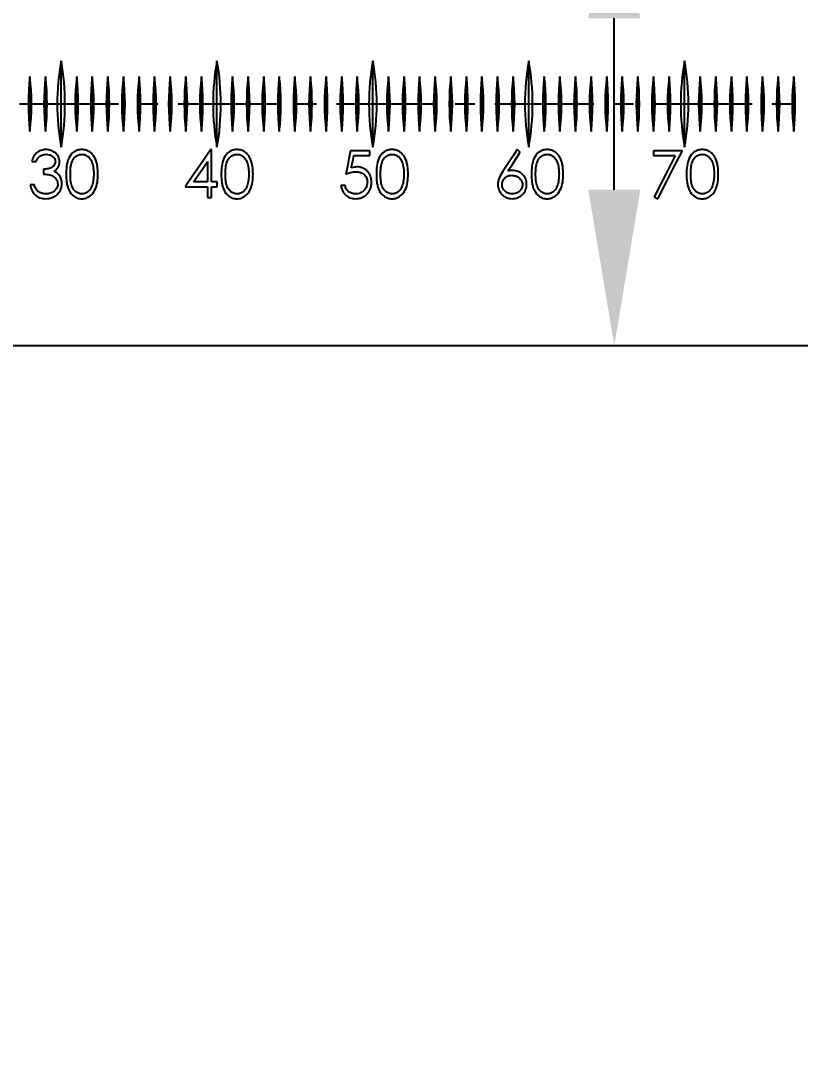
# Model space of a CAD drawing. Header units: millimetres. Extents: x -406 to 1097, y -706 to 717.
# Drawn here: x 155.8 to 205.9, y 205.6 to 271.4 of the extents above; entities that cross this region are included whole.
import ezdxf

# ---------------------------------------------------------------- set-up
doc = ezdxf.new("R2010")
doc.units = ezdxf.units.MM
doc.header["$PDSIZE"] = -1
doc.linetypes.add('CENTER', pattern=[10.16, 6.35, -1.27, 1.27, -1.27])
doc.dimstyles.new('ISO-25', dxfattribs={"dimtxt": 10, "dimasz": 10, "dimexe": 1.25, "dimexo": 0.625, "dimgap": 1.5, "dimtad": 1, "dimdec": 1, "dimtxsty": 'Standard', "dimcen": 2.5, "dimclrd": 1, "dimclre": 1, "dimclrt": 1, "dimadec": 0, "dimazin": 0, "dimtfac": 1, "dimtdec": 1, "dimtmove": 0, "dimatfit": 3, "dimfxl": 0, "dimarcsym": 0})

# ---------------------------------------------------------------- blocks, each defined once
blk = doc.blocks.new('*D11')
at = {"color": 1, "lineweight": -2, "transparency": 16777216}
for p, q in [((128.429, 247.014), (128.429, 171.297)), ((280.429, 246.414), (280.429, 171.297)), ((138.429, 172.547), (270.429, 172.547))]:
    blk.add_line(p, q, dxfattribs=at)
at = {"color": 1, "transparency": 16777216}
for points in [[(138.429, 174.214), (138.429, 170.881), (128.429, 172.547)], [(270.429, 174.214), (270.429, 170.881), (280.429, 172.547)]]:
    blk.add_solid(points, dxfattribs=at)
at = {"layer": 'Defpoints', "color": 0, "transparency": 16777216}
for p in [(128.429, 247.639), (280.429, 247.039), (280.429, 172.547)]:
    blk.add_point(p, dxfattribs=at)
at = {"color": 1, "transparency": 16777216, "insert": (204.429, 179.047), "char_height": 10, "attachment_point": 5}
blk.add_mtext('152', dxfattribs=at)
blk = doc.blocks.new('*D12')
at = {"color": 1, "lineweight": -2, "transparency": 16777216}
for p, q in [((-96.571, 249.55), (-96.571, 137.514)), ((460.429, 238.414), (460.429, 137.514)), ((-86.571, 138.764), (450.429, 138.764))]:
    blk.add_line(p, q, dxfattribs=at)
at = {"color": 1, "transparency": 16777216}
for points in [[(-86.571, 140.43), (-86.571, 137.097), (-96.571, 138.764)], [(450.429, 140.43), (450.429, 137.097), (460.429, 138.764)]]:
    blk.add_solid(points, dxfattribs=at)
at = {"layer": 'Defpoints', "color": 0, "transparency": 16777216}
for p in [(-96.571, 250.175), (460.429, 239.039), (460.429, 138.764)]:
    blk.add_point(p, dxfattribs=at)
at = {"color": 1, "transparency": 16777216, "insert": (85.586, 145.264), "char_height": 10, "attachment_point": 5}
blk.add_mtext('557', dxfattribs=at)
blk = doc.blocks.new('*D13')
at = {"color": 1, "lineweight": -2, "transparency": 16777216}
for p, q in [((193.916, 281.539), (193.916, 317.872)), ((193.236, 281.539), (195.166, 281.539)), ((193.916, 260.539), (193.916, 271.539)), ((193.236, 250.539), (195.166, 250.539))]:
    blk.add_line(p, q, dxfattribs=at)
at = {"color": 1, "transparency": 16777216}
for points in [[(192.25, 271.539), (195.583, 271.539), (193.916, 281.539)], [(192.25, 260.539), (195.583, 260.539), (193.916, 250.539)]]:
    blk.add_solid(points, dxfattribs=at)
at = {"layer": 'Defpoints', "color": 0, "transparency": 16777216}
for p in [(192.611, 281.539), (193.916, 281.539), (192.611, 250.539)]:
    blk.add_point(p, dxfattribs=at)
at = {"color": 1, "transparency": 16777216, "insert": (187.416, 304.705), "char_height": 10, "attachment_point": 5, "rotation": 90}
blk.add_mtext('%%C31', dxfattribs=at)

msp = doc.modelspace()

# ---------------------------------------------------------------- linework, layer by layer
for p, q in [((158.429, 263.266), (158.429, 268.811)), ((168.429, 263.266), (168.429, 268.811)), ((178.429, 263.266), (178.429, 268.811)), ((188.429, 263.266), (188.429, 268.811)), ((198.429, 263.266), (198.429, 268.811)), ((156.429, 267.797), (156.429, 264.281)), ((157.429, 267.797), (157.429, 264.281)), ((159.429, 267.797), (159.429, 264.281)), ((160.429, 267.797), (160.429, 264.281)), ((161.429, 267.797), (161.429, 264.281)), ((162.429, 267.797), (162.429, 264.281)), ((163.429, 267.797), (163.429, 264.281)), ((164.429, 267.797), (164.429, 264.281)), ((165.429, 267.797), (165.429, 264.281)), ((166.429, 267.797), (166.429, 264.281)), ((167.429, 267.797), (167.429, 264.281)), ((169.429, 267.797), (169.429, 264.281)), ((170.429, 267.797), (170.429, 264.281)), ((171.429, 267.797), (171.429, 264.281)), ((172.429, 267.797), (172.429, 264.281)), ((173.429, 267.797), (173.429, 264.281)), ((174.429, 267.797), (174.429, 264.281)), ((175.429, 267.797), (175.429, 264.281)), ((176.429, 267.797), (176.429, 264.281)), ((177.429, 267.797), (177.429, 264.281)), ((179.429, 267.797), (179.429, 264.281)), ((180.429, 267.797), (180.429, 264.281)), ((181.429, 267.797), (181.429, 264.281)), ((182.429, 267.797), (182.429, 264.281)), ((183.429, 267.797), (183.429, 264.281)), ((184.429, 267.797), (184.429, 264.281)), ((185.429, 267.797), (185.429, 264.281)), ((186.429, 267.797), (186.429, 264.281)), ((187.429, 267.797), (187.429, 264.281)), ((189.429, 267.797), (189.429, 264.281)), ((190.429, 267.797), (190.429, 264.281)), ((191.429, 267.797), (191.429, 264.281)), ((192.429, 267.797), (192.429, 264.281)), ((193.429, 267.797), (193.429, 264.281)), ((194.429, 267.797), (194.429, 264.281)), ((195.429, 267.797), (195.429, 264.281)), ((196.429, 267.797), (196.429, 264.281)), ((197.429, 267.797), (197.429, 264.281)), ((199.429, 267.797), (199.429, 264.281)), ((200.429, 267.797), (200.429, 264.281)), ((201.429, 267.797), (201.429, 264.281)), ((202.429, 267.797), (202.429, 264.281)), ((203.429, 267.797), (203.429, 264.281)), ((204.429, 267.797), (204.429, 264.281)), ((205.429, 267.797), (205.429, 264.281)), ((168.087, 263.116), (168.032, 263.116)), ((168.087, 261.039), (168.087, 263.116)), ((178.229, 263.039), (176.998, 263.039)), ((177.209, 262.731), (178.229, 262.731)), ((178.229, 262.731), (178.229, 263.039)), ((187.887, 262.953), (187.679, 263.116)), ((198.283, 263.039), (196.437, 263.039)), ((196.437, 263.039), (196.437, 262.731)), ((196.437, 262.731), (197.828, 262.731)), ((156.56, 262.346), (156.829, 262.346)), ((157.291, 261.846), (157.291, 261.539)), ((167.818, 262.342), (167.818, 261.039)), ((156.714, 260.846), (156.445, 260.846)), ((166.395, 260.731), (167.818, 260.731)), ((167.818, 261.039), (166.923, 261.039)), ((167.818, 260.731), (167.818, 260.039)), ((168.433, 261.039), (168.087, 261.039)), ((168.087, 260.039), (168.087, 260.731)), ((168.087, 260.731), (168.433, 260.731)), ((168.433, 260.731), (168.433, 261.039)), ((176.652, 260.808), (176.383, 260.808)), ((167.818, 260.039), (168.087, 260.039)), ((196.474, 260.09), (196.706, 259.962)), ((128.429, 250.539), (280.429, 250.539))]:
    msp.add_line(p, q)
at = {"color": 4, "linetype": 'CENTER'}
msp.add_line((-342.071, 266.039), (285.429, 266.039), dxfattribs=at)
at = {"flags": 128}
for points in [[(168.032, 263.116), (167.479, 262.309), (166.932, 261.514), (166.395, 260.731)], [(176.998, 263.039), (176.895, 262.535), (176.792, 262.035), (176.691, 261.539)], [(177.047, 261.942), (177.101, 262.204), (177.155, 262.467), (177.209, 262.731)], [(187.679, 263.116), (187.379, 262.656), (187.08, 262.2), (186.784, 261.747)], [(187.094, 261.741), (187.356, 262.142), (187.621, 262.546), (187.887, 262.953)], [(197.828, 262.731), (197.368, 261.835), (196.916, 260.953), (196.474, 260.09)], [(196.706, 259.962), (197.22, 260.965), (197.747, 261.992), (198.283, 263.039)], [(166.923, 261.039), (167.219, 261.469), (167.517, 261.904), (167.818, 262.342)]]:
    msp.add_lwpolyline(points, dxfattribs=at)
for centre, start, end in [((173.679, 266.039), 169.69549, 190.30451), ((143.179, 266.039), 349.69549, 10.30451), ((183.679, 266.039), 169.69549, 190.30451), ((153.179, 266.039), 349.69549, 10.30451), ((193.679, 266.039), 169.69549, 190.30451), ((163.179, 266.039), 349.69549, 10.30451), ((203.679, 266.039), 169.69549, 190.30451), ((173.179, 266.039), 349.69549, 10.30451), ((213.679, 266.039), 169.69549, 190.30451), ((183.179, 266.039), 349.69549, 10.30451), ((171.829, 266.039), 173.48813, 186.51187), ((141.029, 266.039), 353.48813, 6.51187), ((172.829, 266.039), 173.48813, 186.51187), ((142.029, 266.039), 353.48813, 6.51187), ((174.829, 266.039), 173.48813, 186.51187), ((144.029, 266.039), 353.48813, 6.51187), ((175.829, 266.039), 173.48813, 186.51187), ((145.029, 266.039), 353.48813, 6.51187), ((176.829, 266.039), 173.48813, 186.51187), ((146.029, 266.039), 353.48813, 6.51187), ((177.829, 266.039), 173.48813, 186.51187), ((147.029, 266.039), 353.48813, 6.51187), ((178.829, 266.039), 173.48813, 186.51187), ((148.029, 266.039), 353.48813, 6.51187), ((179.829, 266.039), 173.48813, 186.51187), ((149.029, 266.039), 353.48813, 6.51187), ((180.829, 266.039), 173.48813, 186.51187), ((150.029, 266.039), 353.48813, 6.51187), ((181.829, 266.039), 173.48813, 186.51187), ((151.029, 266.039), 353.48813, 6.51187), ((182.829, 266.039), 173.48813, 186.51187), ((152.029, 266.039), 353.48813, 6.51187), ((184.829, 266.039), 173.48813, 186.51187), ((154.029, 266.039), 353.48813, 6.51187), ((185.829, 266.039), 173.48813, 186.51187), ((155.029, 266.039), 353.48813, 6.51187), ((186.829, 266.039), 173.48813, 186.51187), ((156.029, 266.039), 353.48813, 6.51187), ((187.829, 266.039), 173.48813, 186.51187), ((157.029, 266.039), 353.48813, 6.51187), ((188.829, 266.039), 173.48813, 186.51187), ((158.029, 266.039), 353.48813, 6.51187), ((189.829, 266.039), 173.48813, 186.51187), ((159.029, 266.039), 353.48813, 6.51187), ((190.829, 266.039), 173.48813, 186.51187), ((160.029, 266.039), 353.48813, 6.51187), ((191.829, 266.039), 173.48813, 186.51187), ((161.029, 266.039), 353.48813, 6.51187), ((192.829, 266.039), 173.48813, 186.51187), ((162.029, 266.039), 353.48813, 6.51187), ((194.829, 266.039), 173.48813, 186.51187), ((164.029, 266.039), 353.48813, 6.51187), ((195.829, 266.039), 173.48813, 186.51187), ((165.029, 266.039), 353.48813, 6.51187), ((196.829, 266.039), 173.48813, 186.51187), ((166.029, 266.039), 353.48813, 6.51187), ((197.829, 266.039), 173.48813, 186.51187), ((167.029, 266.039), 353.48813, 6.51187), ((198.829, 266.039), 173.48813, 186.51187), ((168.029, 266.039), 353.48813, 6.51187), ((199.829, 266.039), 173.48813, 186.51187), ((169.029, 266.039), 353.48813, 6.51187), ((200.829, 266.039), 173.48813, 186.51187), ((170.029, 266.039), 353.48813, 6.51187), ((201.829, 266.039), 173.48813, 186.51187), ((171.029, 266.039), 353.48813, 6.51187), ((202.829, 266.039), 173.48813, 186.51187), ((172.029, 266.039), 353.48813, 6.51187), ((204.829, 266.039), 173.48813, 186.51187), ((174.029, 266.039), 353.48813, 6.51187), ((205.829, 266.039), 173.48813, 186.51187), ((175.029, 266.039), 353.48813, 6.51187), ((206.829, 266.039), 173.48813, 186.51187), ((176.029, 266.039), 353.48813, 6.51187), ((207.829, 266.039), 173.48813, 186.51187), ((177.029, 266.039), 353.48813, 6.51187), ((208.829, 266.039), 173.48813, 186.51187), ((178.029, 266.039), 353.48813, 6.51187), ((209.829, 266.039), 173.48813, 186.51187), ((179.029, 266.039), 353.48813, 6.51187), ((210.829, 266.039), 173.48813, 186.51187), ((180.029, 266.039), 353.48813, 6.51187), ((211.829, 266.039), 173.48813, 186.51187), ((181.029, 266.039), 353.48813, 6.51187), ((212.829, 266.039), 173.48813, 186.51187), ((182.029, 266.039), 353.48813, 6.51187), ((214.829, 266.039), 173.48813, 186.51187), ((184.029, 266.039), 353.48813, 6.51187), ((215.829, 266.039), 173.48813, 186.51187), ((185.029, 266.039), 353.48813, 6.51187), ((216.829, 266.039), 173.48813, 186.51187), ((186.029, 266.039), 353.48813, 6.51187), ((217.829, 266.039), 173.48813, 186.51187), ((187.029, 266.039), 353.48813, 6.51187), ((218.829, 266.039), 173.48813, 186.51187), ((188.029, 266.039), 353.48813, 6.51187), ((219.829, 266.039), 173.48813, 186.51187), ((189.029, 266.039), 353.48813, 6.51187), ((220.829, 266.039), 173.48813, 186.51187), ((190.029, 266.039), 353.48813, 6.51187)]:
    msp.add_arc(centre, 15.5, start, end)
for points, knots in [([(157.453, 263.116), (157.399, 263.115), (157.345, 263.112), (157.239, 263.093), (157.186, 263.08), (157.033, 263.024), (156.941, 262.967), (156.78, 262.824), (156.716, 262.737), (156.617, 262.549), (156.585, 262.449), (156.56, 262.346)], [0, 0, 0, 0, 0.125, 0.125, 0.25, 0.25, 0.5, 0.5, 0.75, 0.75, 1, 1, 1, 1]), ([(156.829, 262.346), (156.857, 262.409), (156.886, 262.471), (156.963, 262.585), (157.008, 262.639), (157.117, 262.725), (157.181, 262.758), (157.281, 262.789), (157.316, 262.796), (157.386, 262.806), (157.421, 262.807), (157.457, 262.808)], [0, 0, 0, 0, 0.25, 0.25, 0.5, 0.5, 0.75, 0.75, 0.875, 0.875, 1, 1, 1, 1]), ([(158.329, 262.336), (158.327, 262.39), (158.323, 262.443), (158.299, 262.546), (158.28, 262.597), (158.209, 262.742), (158.142, 262.83), (157.977, 262.97), (157.879, 263.024), (157.725, 263.079), (157.671, 263.093), (157.563, 263.112), (157.508, 263.114), (157.453, 263.116)], [0, 0, 0, 0, 0.125, 0.125, 0.25, 0.25, 0.5, 0.5, 0.75, 0.75, 0.875, 0.875, 1, 1, 1, 1]), ([(157.457, 262.808), (157.528, 262.806), (157.599, 262.8), (157.736, 262.763), (157.803, 262.732), (157.917, 262.648), (157.969, 262.598), (158.042, 262.476), (158.058, 262.408), (158.06, 262.337)], [0, 0, 0, 0, 0.25, 0.25, 0.5, 0.5, 0.75, 0.75, 1, 1, 1, 1]), ([(159.755, 263.116), (159.71, 263.115), (159.665, 263.113), (159.577, 263.1), (159.533, 263.09), (159.405, 263.049), (159.325, 263.009), (159.105, 262.857), (158.994, 262.709), (158.845, 262.394), (158.805, 262.222), (158.76, 261.88), (158.753, 261.709), (158.752, 261.538)], [0, 0, 0, 0, 0.0625, 0.0625, 0.125, 0.125, 0.25, 0.25, 0.5, 0.5, 0.75, 0.75, 1, 1, 1, 1]), ([(159.022, 261.539), (159.022, 261.674), (159.026, 261.809), (159.056, 262.079), (159.08, 262.214), (159.16, 262.404), (159.193, 262.466), (159.273, 262.578), (159.322, 262.63), (159.433, 262.713), (159.495, 262.748), (159.625, 262.796), (159.694, 262.804), (159.764, 262.808)], [0, 0, 0, 0, 0.25, 0.25, 0.5, 0.5, 0.625, 0.625, 0.75, 0.75, 0.875, 0.875, 1, 1, 1, 1]), ([(160.791, 261.538), (160.789, 261.71), (160.782, 261.882), (160.743, 262.139), (160.725, 262.224), (160.675, 262.393), (160.642, 262.475), (160.564, 262.633), (160.516, 262.71), (160.404, 262.846), (160.339, 262.908), (160.19, 263.011), (160.11, 263.049), (159.981, 263.089), (159.936, 263.1), (159.846, 263.113), (159.801, 263.115), (159.755, 263.116)], [0, 0, 0, 0, 0.25, 0.25, 0.375, 0.375, 0.5, 0.5, 0.625, 0.625, 0.75, 0.75, 0.875, 0.875, 0.9375, 0.9375, 1, 1, 1, 1]), ([(159.764, 262.808), (159.799, 262.806), (159.835, 262.804), (159.903, 262.793), (159.937, 262.784), (160.036, 262.746), (160.097, 262.711), (160.264, 262.583), (160.339, 262.461), (160.446, 262.21), (160.478, 262.075), (160.515, 261.808), (160.52, 261.673), (160.522, 261.539)], [0, 0, 0, 0, 0.0625, 0.0625, 0.125, 0.125, 0.25, 0.25, 0.5, 0.5, 0.75, 0.75, 1, 1, 1, 1]), ([(169.705, 263.116), (169.66, 263.115), (169.615, 263.113), (169.527, 263.1), (169.483, 263.09), (169.355, 263.049), (169.275, 263.009), (169.055, 262.857), (168.944, 262.709), (168.795, 262.394), (168.755, 262.222), (168.71, 261.88), (168.703, 261.709), (168.702, 261.538)], [0, 0, 0, 0, 0.0625, 0.0625, 0.125, 0.125, 0.25, 0.25, 0.5, 0.5, 0.75, 0.75, 1, 1, 1, 1]), ([(168.972, 261.539), (168.972, 261.674), (168.976, 261.809), (169.006, 262.079), (169.03, 262.214), (169.11, 262.404), (169.143, 262.466), (169.223, 262.578), (169.272, 262.63), (169.383, 262.713), (169.445, 262.748), (169.575, 262.796), (169.644, 262.804), (169.714, 262.808)], [0, 0, 0, 0, 0.25, 0.25, 0.5, 0.5, 0.625, 0.625, 0.75, 0.75, 0.875, 0.875, 1, 1, 1, 1]), ([(170.741, 261.538), (170.739, 261.71), (170.732, 261.882), (170.693, 262.139), (170.675, 262.224), (170.625, 262.393), (170.592, 262.475), (170.514, 262.633), (170.466, 262.71), (170.354, 262.846), (170.289, 262.908), (170.14, 263.011), (170.06, 263.049), (169.931, 263.089), (169.886, 263.1), (169.796, 263.113), (169.751, 263.115), (169.705, 263.116)], [0, 0, 0, 0, 0.25, 0.25, 0.375, 0.375, 0.5, 0.5, 0.625, 0.625, 0.75, 0.75, 0.875, 0.875, 0.9375, 0.9375, 1, 1, 1, 1]), ([(169.714, 262.808), (169.749, 262.806), (169.785, 262.804), (169.853, 262.793), (169.887, 262.784), (169.986, 262.746), (170.047, 262.711), (170.214, 262.583), (170.289, 262.461), (170.396, 262.21), (170.428, 262.075), (170.465, 261.808), (170.47, 261.673), (170.472, 261.539)], [0, 0, 0, 0, 0.0625, 0.0625, 0.125, 0.125, 0.25, 0.25, 0.5, 0.5, 0.75, 0.75, 1, 1, 1, 1]), ([(179.655, 263.116), (179.61, 263.115), (179.565, 263.113), (179.477, 263.1), (179.433, 263.09), (179.305, 263.049), (179.225, 263.009), (179.005, 262.857), (178.894, 262.709), (178.745, 262.394), (178.705, 262.222), (178.66, 261.88), (178.653, 261.709), (178.652, 261.538)], [0, 0, 0, 0, 0.0625, 0.0625, 0.125, 0.125, 0.25, 0.25, 0.5, 0.5, 0.75, 0.75, 1, 1, 1, 1]), ([(178.922, 261.539), (178.922, 261.674), (178.926, 261.809), (178.956, 262.079), (178.98, 262.214), (179.06, 262.404), (179.093, 262.466), (179.173, 262.578), (179.222, 262.63), (179.333, 262.713), (179.395, 262.748), (179.525, 262.796), (179.594, 262.804), (179.664, 262.808)], [0, 0, 0, 0, 0.25, 0.25, 0.5, 0.5, 0.625, 0.625, 0.75, 0.75, 0.875, 0.875, 1, 1, 1, 1]), ([(180.691, 261.538), (180.689, 261.71), (180.682, 261.882), (180.643, 262.139), (180.625, 262.224), (180.575, 262.393), (180.542, 262.475), (180.464, 262.633), (180.416, 262.71), (180.304, 262.846), (180.239, 262.908), (180.09, 263.011), (180.01, 263.049), (179.881, 263.089), (179.836, 263.1), (179.746, 263.113), (179.701, 263.115), (179.655, 263.116)], [0, 0, 0, 0, 0.25, 0.25, 0.375, 0.375, 0.5, 0.5, 0.625, 0.625, 0.75, 0.75, 0.875, 0.875, 0.9375, 0.9375, 1, 1, 1, 1]), ([(179.664, 262.808), (179.699, 262.806), (179.735, 262.804), (179.803, 262.793), (179.837, 262.784), (179.936, 262.746), (179.997, 262.711), (180.164, 262.583), (180.239, 262.461), (180.346, 262.21), (180.378, 262.075), (180.415, 261.808), (180.42, 261.673), (180.422, 261.539)], [0, 0, 0, 0, 0.0625, 0.0625, 0.125, 0.125, 0.25, 0.25, 0.5, 0.5, 0.75, 0.75, 1, 1, 1, 1]), ([(189.605, 263.116), (189.56, 263.115), (189.515, 263.113), (189.427, 263.1), (189.383, 263.09), (189.255, 263.049), (189.175, 263.009), (188.955, 262.857), (188.844, 262.709), (188.695, 262.394), (188.655, 262.222), (188.61, 261.88), (188.603, 261.709), (188.602, 261.538)], [0, 0, 0, 0, 0.0625, 0.0625, 0.125, 0.125, 0.25, 0.25, 0.5, 0.5, 0.75, 0.75, 1, 1, 1, 1]), ([(188.872, 261.539), (188.872, 261.674), (188.876, 261.809), (188.906, 262.079), (188.93, 262.214), (189.01, 262.404), (189.043, 262.466), (189.123, 262.578), (189.172, 262.63), (189.283, 262.713), (189.345, 262.748), (189.475, 262.796), (189.544, 262.804), (189.614, 262.808)], [0, 0, 0, 0, 0.25, 0.25, 0.5, 0.5, 0.625, 0.625, 0.75, 0.75, 0.875, 0.875, 1, 1, 1, 1]), ([(190.641, 261.538), (190.639, 261.71), (190.632, 261.882), (190.593, 262.139), (190.575, 262.224), (190.525, 262.393), (190.492, 262.475), (190.414, 262.633), (190.366, 262.71), (190.254, 262.846), (190.189, 262.908), (190.04, 263.011), (189.96, 263.049), (189.831, 263.089), (189.786, 263.1), (189.696, 263.113), (189.651, 263.115), (189.605, 263.116)], [0, 0, 0, 0, 0.25, 0.25, 0.375, 0.375, 0.5, 0.5, 0.625, 0.625, 0.75, 0.75, 0.875, 0.875, 0.9375, 0.9375, 1, 1, 1, 1]), ([(189.614, 262.808), (189.649, 262.806), (189.685, 262.804), (189.753, 262.793), (189.787, 262.784), (189.886, 262.746), (189.947, 262.711), (190.114, 262.583), (190.189, 262.461), (190.296, 262.21), (190.328, 262.075), (190.365, 261.808), (190.37, 261.673), (190.372, 261.539)], [0, 0, 0, 0, 0.0625, 0.0625, 0.125, 0.125, 0.25, 0.25, 0.5, 0.5, 0.75, 0.75, 1, 1, 1, 1]), ([(199.555, 263.116), (199.51, 263.115), (199.465, 263.113), (199.377, 263.1), (199.333, 263.09), (199.205, 263.049), (199.125, 263.009), (198.905, 262.857), (198.794, 262.709), (198.645, 262.394), (198.605, 262.222), (198.56, 261.88), (198.553, 261.709), (198.552, 261.538)], [0, 0, 0, 0, 0.0625, 0.0625, 0.125, 0.125, 0.25, 0.25, 0.5, 0.5, 0.75, 0.75, 1, 1, 1, 1]), ([(198.822, 261.539), (198.822, 261.674), (198.826, 261.809), (198.856, 262.079), (198.88, 262.214), (198.96, 262.404), (198.993, 262.466), (199.073, 262.578), (199.122, 262.63), (199.233, 262.713), (199.295, 262.748), (199.425, 262.796), (199.494, 262.804), (199.564, 262.808)], [0, 0, 0, 0, 0.25, 0.25, 0.5, 0.5, 0.625, 0.625, 0.75, 0.75, 0.875, 0.875, 1, 1, 1, 1]), ([(200.591, 261.538), (200.589, 261.71), (200.582, 261.882), (200.543, 262.139), (200.525, 262.224), (200.475, 262.393), (200.442, 262.475), (200.364, 262.633), (200.316, 262.71), (200.204, 262.846), (200.139, 262.908), (199.99, 263.011), (199.91, 263.049), (199.781, 263.089), (199.736, 263.1), (199.646, 263.113), (199.601, 263.115), (199.555, 263.116)], [0, 0, 0, 0, 0.25, 0.25, 0.375, 0.375, 0.5, 0.5, 0.625, 0.625, 0.75, 0.75, 0.875, 0.875, 0.9375, 0.9375, 1, 1, 1, 1]), ([(199.564, 262.808), (199.599, 262.806), (199.635, 262.804), (199.703, 262.793), (199.737, 262.784), (199.836, 262.746), (199.897, 262.711), (200.064, 262.583), (200.139, 262.461), (200.246, 262.21), (200.278, 262.075), (200.315, 261.808), (200.32, 261.673), (200.322, 261.539)], [0, 0, 0, 0, 0.0625, 0.0625, 0.125, 0.125, 0.25, 0.25, 0.5, 0.5, 0.75, 0.75, 1, 1, 1, 1]), ([(158.06, 262.337), (158.058, 262.296), (158.054, 262.255), (158.027, 262.177), (158.007, 262.14), (157.932, 262.039), (157.86, 261.989), (157.709, 261.915), (157.628, 261.888), (157.503, 261.863), (157.461, 261.856), (157.376, 261.848), (157.334, 261.847), (157.291, 261.846)], [0, 0, 0, 0, 0.125, 0.125, 0.25, 0.25, 0.5, 0.5, 0.75, 0.75, 0.875, 0.875, 1, 1, 1, 1]), ([(157.979, 261.719), (158.031, 261.755), (158.081, 261.791), (158.168, 261.878), (158.207, 261.927), (158.269, 262.035), (158.292, 262.092), (158.323, 262.212), (158.327, 262.274), (158.329, 262.336)], [0, 0, 0, 0, 0.25, 0.25, 0.5, 0.5, 0.75, 0.75, 1, 1, 1, 1]), ([(177.401, 262), (177.341, 261.999), (177.281, 261.994), (177.163, 261.973), (177.105, 261.958), (177.047, 261.942)], [0, 0, 0, 0, 0.5, 0.5, 1, 1, 1, 1]), ([(178.345, 261.019), (178.342, 261.142), (178.329, 261.265), (178.247, 261.501), (178.182, 261.611), (178.052, 261.754), (178.004, 261.796), (177.9, 261.871), (177.843, 261.903), (177.723, 261.953), (177.661, 261.971), (177.532, 261.995), (177.466, 261.999), (177.401, 262)], [0, 0, 0, 0, 0.25, 0.25, 0.5, 0.5, 0.625, 0.625, 0.75, 0.75, 0.875, 0.875, 1, 1, 1, 1]), ([(157.291, 261.539), (157.397, 261.533), (157.503, 261.525), (157.661, 261.497), (157.713, 261.487), (157.814, 261.455), (157.862, 261.433), (158, 261.354), (158.075, 261.279), (158.157, 261.149), (158.179, 261.102), (158.207, 261.005), (158.211, 260.955), (158.214, 260.904)], [0, 0, 0, 0, 0.25, 0.25, 0.375, 0.375, 0.5, 0.5, 0.75, 0.75, 0.875, 0.875, 1, 1, 1, 1]), ([(158.304, 261.463), (158.261, 261.517), (158.214, 261.568), (158.104, 261.655), (158.042, 261.688), (157.979, 261.719)], [0, 0, 0, 0, 0.5, 0.5, 1, 1, 1, 1]), ([(158.483, 260.93), (158.482, 260.977), (158.479, 261.024), (158.465, 261.118), (158.454, 261.165), (158.409, 261.301), (158.361, 261.385), (158.304, 261.463)], [0, 0, 0, 0, 0.25, 0.25, 0.5, 0.5, 1, 1, 1, 1]), ([(158.752, 261.538), (158.753, 261.363), (158.76, 261.19), (158.796, 260.934), (158.811, 260.848), (158.855, 260.684), (158.884, 260.604), (158.994, 260.373), (159.1, 260.226), (159.318, 260.072), (159.397, 260.03), (159.529, 259.989), (159.573, 259.979), (159.663, 259.965), (159.709, 259.963), (159.755, 259.962)], [0, 0, 0, 0, 0.25, 0.25, 0.375, 0.375, 0.5, 0.5, 0.75, 0.75, 0.875, 0.875, 0.9375, 0.9375, 1, 1, 1, 1]), ([(159.764, 260.27), (159.729, 260.271), (159.693, 260.273), (159.623, 260.285), (159.589, 260.295), (159.488, 260.333), (159.427, 260.368), (159.262, 260.497), (159.185, 260.614), (159.08, 260.863), (159.055, 260.998), (159.027, 261.266), (159.022, 261.402), (159.022, 261.539)], [0, 0, 0, 0, 0.0625, 0.0625, 0.125, 0.125, 0.25, 0.25, 0.5, 0.5, 0.75, 0.75, 1, 1, 1, 1]), ([(159.755, 259.962), (159.848, 259.963), (159.938, 259.975), (160.113, 260.03), (160.194, 260.071), (160.417, 260.223), (160.525, 260.368), (160.681, 260.676), (160.729, 260.846), (160.782, 261.188), (160.789, 261.362), (160.791, 261.538)], [0, 0, 0, 0, 0.125, 0.125, 0.25, 0.25, 0.5, 0.5, 0.75, 0.75, 1, 1, 1, 1]), ([(160.522, 261.539), (160.52, 261.41), (160.514, 261.282), (160.488, 261.092), (160.477, 261.03), (160.448, 260.905), (160.428, 260.845), (160.408, 260.785)], [0, 0, 0, 0, 0.5, 0.5, 0.75, 0.75, 1, 1, 1, 1]), ([(168.702, 261.538), (168.703, 261.363), (168.71, 261.19), (168.746, 260.934), (168.761, 260.848), (168.805, 260.684), (168.834, 260.604), (168.944, 260.373), (169.05, 260.226), (169.268, 260.072), (169.347, 260.03), (169.479, 259.989), (169.523, 259.979), (169.613, 259.965), (169.659, 259.963), (169.705, 259.962)], [0, 0, 0, 0, 0.25, 0.25, 0.375, 0.375, 0.5, 0.5, 0.75, 0.75, 0.875, 0.875, 0.9375, 0.9375, 1, 1, 1, 1]), ([(169.714, 260.27), (169.679, 260.271), (169.643, 260.273), (169.573, 260.285), (169.539, 260.295), (169.438, 260.333), (169.377, 260.368), (169.212, 260.497), (169.135, 260.614), (169.03, 260.863), (169.005, 260.998), (168.977, 261.266), (168.972, 261.402), (168.972, 261.539)], [0, 0, 0, 0, 0.0625, 0.0625, 0.125, 0.125, 0.25, 0.25, 0.5, 0.5, 0.75, 0.75, 1, 1, 1, 1]), ([(169.705, 259.962), (169.798, 259.963), (169.888, 259.975), (170.063, 260.03), (170.144, 260.071), (170.367, 260.223), (170.475, 260.368), (170.631, 260.676), (170.679, 260.846), (170.732, 261.188), (170.739, 261.362), (170.741, 261.538)], [0, 0, 0, 0, 0.125, 0.125, 0.25, 0.25, 0.5, 0.5, 0.75, 0.75, 1, 1, 1, 1]), ([(170.472, 261.539), (170.47, 261.41), (170.464, 261.282), (170.438, 261.092), (170.427, 261.03), (170.398, 260.905), (170.378, 260.845), (170.358, 260.785)], [0, 0, 0, 0, 0.5, 0.5, 0.75, 0.75, 1, 1, 1, 1]), ([(176.691, 261.539), (176.797, 261.579), (176.904, 261.617), (177.069, 261.659), (177.125, 261.671), (177.238, 261.688), (177.295, 261.691), (177.352, 261.693)], [0, 0, 0, 0, 0.5, 0.5, 0.75, 0.75, 1, 1, 1, 1]), ([(177.352, 261.693), (177.446, 261.691), (177.539, 261.682), (177.718, 261.625), (177.801, 261.579), (177.938, 261.454), (177.993, 261.378), (178.044, 261.253), (178.057, 261.209), (178.072, 261.12), (178.074, 261.075), (178.075, 261.03)], [0, 0, 0, 0, 0.25, 0.25, 0.5, 0.5, 0.75, 0.75, 0.875, 0.875, 1, 1, 1, 1]), ([(178.652, 261.538), (178.653, 261.363), (178.66, 261.19), (178.696, 260.934), (178.711, 260.848), (178.755, 260.684), (178.784, 260.604), (178.894, 260.373), (179, 260.226), (179.218, 260.072), (179.297, 260.03), (179.429, 259.989), (179.473, 259.979), (179.563, 259.965), (179.609, 259.963), (179.655, 259.962)], [0, 0, 0, 0, 0.25, 0.25, 0.375, 0.375, 0.5, 0.5, 0.75, 0.75, 0.875, 0.875, 0.9375, 0.9375, 1, 1, 1, 1]), ([(179.664, 260.27), (179.629, 260.271), (179.593, 260.273), (179.523, 260.285), (179.489, 260.295), (179.388, 260.333), (179.327, 260.368), (179.162, 260.497), (179.085, 260.614), (178.98, 260.863), (178.955, 260.998), (178.927, 261.266), (178.922, 261.402), (178.922, 261.539)], [0, 0, 0, 0, 0.0625, 0.0625, 0.125, 0.125, 0.25, 0.25, 0.5, 0.5, 0.75, 0.75, 1, 1, 1, 1]), ([(179.655, 259.962), (179.748, 259.963), (179.838, 259.975), (180.013, 260.03), (180.094, 260.071), (180.317, 260.223), (180.425, 260.368), (180.581, 260.676), (180.629, 260.846), (180.682, 261.188), (180.689, 261.362), (180.691, 261.538)], [0, 0, 0, 0, 0.125, 0.125, 0.25, 0.25, 0.5, 0.5, 0.75, 0.75, 1, 1, 1, 1]), ([(180.422, 261.539), (180.42, 261.41), (180.414, 261.282), (180.388, 261.092), (180.377, 261.03), (180.348, 260.905), (180.328, 260.845), (180.308, 260.785)], [0, 0, 0, 0, 0.5, 0.5, 0.75, 0.75, 1, 1, 1, 1]), ([(186.784, 261.747), (186.697, 261.613), (186.611, 261.477), (186.52, 261.258), (186.494, 261.184), (186.459, 261.031), (186.451, 260.953), (186.448, 260.875)], [0, 0, 0, 0, 0.5, 0.5, 0.75, 0.75, 1, 1, 1, 1]), ([(186.718, 260.864), (186.719, 260.904), (186.721, 260.943), (186.735, 261.02), (186.746, 261.058), (186.792, 261.169), (186.838, 261.235), (186.955, 261.348), (187.025, 261.394), (187.142, 261.436), (187.182, 261.446), (187.264, 261.459), (187.306, 261.461), (187.348, 261.462)], [0, 0, 0, 0, 0.125, 0.125, 0.25, 0.25, 0.5, 0.5, 0.75, 0.75, 0.875, 0.875, 1, 1, 1, 1]), ([(187.405, 261.77), (187.379, 261.769), (187.353, 261.768), (187.326, 261.767), (187.3, 261.766), (187.274, 261.764), (187.248, 261.762), (187.197, 261.757), (187.145, 261.749), (187.094, 261.741)], [0, 0, 0, 0, 0.000078183, 0.000078183, 0.000078183, 0.0001564026, 0.0001564026, 0.0001564026, 0.0003126325, 0.0003126325, 0.0003126325, 0.0003126325]), ([(187.348, 261.462), (187.391, 261.461), (187.434, 261.459), (187.519, 261.445), (187.56, 261.435), (187.683, 261.393), (187.755, 261.349), (187.884, 261.239), (187.937, 261.174), (188.009, 261.027), (188.024, 260.946), (188.025, 260.864)], [0, 0, 0, 0, 0.125, 0.125, 0.25, 0.25, 0.5, 0.5, 0.75, 0.75, 1, 1, 1, 1]), ([(188.295, 260.881), (188.293, 260.937), (188.29, 260.994), (188.271, 261.105), (188.256, 261.159), (188.194, 261.32), (188.129, 261.418), (187.964, 261.587), (187.866, 261.656), (187.701, 261.725), (187.644, 261.742), (187.526, 261.764), (187.465, 261.768), (187.405, 261.77)], [0, 0, 0, 0, 0.125, 0.125, 0.25, 0.25, 0.5, 0.5, 0.75, 0.75, 0.875, 0.875, 1, 1, 1, 1]), ([(188.602, 261.538), (188.603, 261.363), (188.61, 261.19), (188.646, 260.934), (188.661, 260.848), (188.705, 260.684), (188.734, 260.604), (188.844, 260.373), (188.95, 260.226), (189.168, 260.072), (189.247, 260.03), (189.379, 259.989), (189.423, 259.979), (189.513, 259.965), (189.559, 259.963), (189.605, 259.962)], [0, 0, 0, 0, 0.25, 0.25, 0.375, 0.375, 0.5, 0.5, 0.75, 0.75, 0.875, 0.875, 0.9375, 0.9375, 1, 1, 1, 1]), ([(189.614, 260.27), (189.579, 260.271), (189.543, 260.273), (189.473, 260.285), (189.439, 260.295), (189.338, 260.333), (189.277, 260.368), (189.112, 260.497), (189.035, 260.614), (188.93, 260.863), (188.905, 260.998), (188.877, 261.266), (188.872, 261.402), (188.872, 261.539)], [0, 0, 0, 0, 0.0625, 0.0625, 0.125, 0.125, 0.25, 0.25, 0.5, 0.5, 0.75, 0.75, 1, 1, 1, 1]), ([(189.605, 259.962), (189.698, 259.963), (189.788, 259.975), (189.963, 260.03), (190.044, 260.071), (190.267, 260.223), (190.375, 260.368), (190.531, 260.676), (190.579, 260.846), (190.632, 261.188), (190.639, 261.362), (190.641, 261.538)], [0, 0, 0, 0, 0.125, 0.125, 0.25, 0.25, 0.5, 0.5, 0.75, 0.75, 1, 1, 1, 1]), ([(190.372, 261.539), (190.37, 261.41), (190.364, 261.282), (190.338, 261.092), (190.327, 261.03), (190.298, 260.905), (190.278, 260.845), (190.258, 260.785)], [0, 0, 0, 0, 0.5, 0.5, 0.75, 0.75, 1, 1, 1, 1]), ([(198.552, 261.538), (198.553, 261.363), (198.56, 261.19), (198.596, 260.934), (198.611, 260.848), (198.655, 260.684), (198.684, 260.604), (198.794, 260.373), (198.9, 260.226), (199.118, 260.072), (199.197, 260.03), (199.329, 259.989), (199.373, 259.979), (199.463, 259.965), (199.509, 259.963), (199.555, 259.962)], [0, 0, 0, 0, 0.25, 0.25, 0.375, 0.375, 0.5, 0.5, 0.75, 0.75, 0.875, 0.875, 0.9375, 0.9375, 1, 1, 1, 1]), ([(199.564, 260.27), (199.529, 260.271), (199.493, 260.273), (199.423, 260.285), (199.389, 260.295), (199.288, 260.333), (199.227, 260.368), (199.062, 260.497), (198.985, 260.614), (198.88, 260.863), (198.855, 260.998), (198.827, 261.266), (198.822, 261.402), (198.822, 261.539)], [0, 0, 0, 0, 0.0625, 0.0625, 0.125, 0.125, 0.25, 0.25, 0.5, 0.5, 0.75, 0.75, 1, 1, 1, 1]), ([(199.555, 259.962), (199.648, 259.963), (199.738, 259.975), (199.913, 260.03), (199.994, 260.071), (200.217, 260.223), (200.325, 260.368), (200.481, 260.676), (200.529, 260.846), (200.582, 261.188), (200.589, 261.362), (200.591, 261.538)], [0, 0, 0, 0, 0.125, 0.125, 0.25, 0.25, 0.5, 0.5, 0.75, 0.75, 1, 1, 1, 1]), ([(200.322, 261.539), (200.32, 261.41), (200.314, 261.282), (200.288, 261.092), (200.277, 261.03), (200.248, 260.905), (200.228, 260.845), (200.208, 260.785)], [0, 0, 0, 0, 0.5, 0.5, 0.75, 0.75, 1, 1, 1, 1]), ([(156.445, 260.846), (156.468, 260.729), (156.499, 260.615), (156.601, 260.399), (156.668, 260.298), (156.847, 260.13), (156.954, 260.064), (157.131, 260.001), (157.192, 259.986), (157.317, 259.966), (157.381, 259.963), (157.445, 259.962)], [0, 0, 0, 0, 0.25, 0.25, 0.5, 0.5, 0.75, 0.75, 0.875, 0.875, 1, 1, 1, 1]), ([(156.949, 260.432), (156.887, 260.486), (156.839, 260.551), (156.764, 260.693), (156.737, 260.77), (156.714, 260.846)], [0, 0, 0, 0, 0.5, 0.5, 1, 1, 1, 1]), ([(157.445, 259.962), (157.514, 259.964), (157.582, 259.967), (157.715, 259.99), (157.781, 260.007), (157.972, 260.077), (158.086, 260.147), (158.277, 260.328), (158.351, 260.438), (158.429, 260.614), (158.449, 260.675), (158.477, 260.801), (158.481, 260.865), (158.483, 260.93)], [0, 0, 0, 0, 0.125, 0.125, 0.25, 0.25, 0.5, 0.5, 0.75, 0.75, 0.875, 0.875, 1, 1, 1, 1]), ([(158.214, 260.904), (158.213, 260.859), (158.209, 260.815), (158.188, 260.728), (158.172, 260.685), (158.11, 260.565), (158.049, 260.495), (157.906, 260.379), (157.822, 260.335), (157.642, 260.28), (157.545, 260.271), (157.45, 260.27)], [0, 0, 0, 0, 0.125, 0.125, 0.25, 0.25, 0.5, 0.5, 0.75, 0.75, 1, 1, 1, 1]), ([(160.408, 260.785), (160.383, 260.717), (160.355, 260.652), (160.279, 260.53), (160.232, 260.472), (160.12, 260.378), (160.055, 260.339), (159.951, 260.298), (159.915, 260.287), (159.84, 260.273), (159.802, 260.271), (159.764, 260.27)], [0, 0, 0, 0, 0.25, 0.25, 0.5, 0.5, 0.75, 0.75, 0.875, 0.875, 1, 1, 1, 1]), ([(170.358, 260.785), (170.333, 260.717), (170.305, 260.652), (170.229, 260.53), (170.182, 260.472), (170.07, 260.378), (170.005, 260.339), (169.901, 260.298), (169.865, 260.287), (169.79, 260.273), (169.752, 260.271), (169.714, 260.27)], [0, 0, 0, 0, 0.25, 0.25, 0.5, 0.5, 0.75, 0.75, 0.875, 0.875, 1, 1, 1, 1]), ([(176.383, 260.808), (176.4, 260.698), (176.425, 260.59), (176.519, 260.389), (176.584, 260.294), (176.746, 260.134), (176.843, 260.068), (177.006, 260.003), (177.064, 259.987), (177.18, 259.967), (177.239, 259.963), (177.298, 259.962)], [0, 0, 0, 0, 0.25, 0.25, 0.5, 0.5, 0.75, 0.75, 0.875, 0.875, 1, 1, 1, 1]), ([(177.314, 260.27), (177.274, 260.271), (177.234, 260.273), (177.156, 260.286), (177.118, 260.296), (177.005, 260.335), (176.936, 260.372), (176.813, 260.469), (176.762, 260.528), (176.69, 260.662), (176.669, 260.734), (176.652, 260.808)], [0, 0, 0, 0, 0.125, 0.125, 0.25, 0.25, 0.5, 0.5, 0.75, 0.75, 1, 1, 1, 1]), ([(177.298, 259.962), (177.371, 259.962), (177.442, 259.968), (177.583, 259.991), (177.652, 260.011), (177.785, 260.063), (177.847, 260.096), (177.962, 260.175), (178.016, 260.221), (178.156, 260.372), (178.227, 260.492), (178.298, 260.683), (178.316, 260.749), (178.339, 260.883), (178.343, 260.951), (178.345, 261.019)], [0, 0, 0, 0, 0.125, 0.125, 0.25, 0.25, 0.375, 0.375, 0.5, 0.5, 0.75, 0.75, 0.875, 0.875, 1, 1, 1, 1]), ([(178.075, 261.03), (178.074, 260.981), (178.072, 260.933), (178.055, 260.838), (178.043, 260.791), (177.99, 260.654), (177.934, 260.571), (177.794, 260.429), (177.712, 260.369), (177.569, 260.309), (177.519, 260.294), (177.418, 260.275), (177.366, 260.271), (177.314, 260.27)], [0, 0, 0, 0, 0.125, 0.125, 0.25, 0.25, 0.5, 0.5, 0.75, 0.75, 0.875, 0.875, 1, 1, 1, 1]), ([(180.308, 260.785), (180.283, 260.717), (180.255, 260.652), (180.179, 260.53), (180.132, 260.472), (180.02, 260.378), (179.955, 260.339), (179.851, 260.298), (179.815, 260.287), (179.74, 260.273), (179.702, 260.271), (179.664, 260.27)], [0, 0, 0, 0, 0.25, 0.25, 0.5, 0.5, 0.75, 0.75, 0.875, 0.875, 1, 1, 1, 1]), ([(186.448, 260.875), (186.451, 260.817), (186.454, 260.758), (186.474, 260.645), (186.491, 260.59), (186.555, 260.426), (186.615, 260.324), (186.781, 260.15), (186.881, 260.081), (187.051, 260.01), (187.11, 259.992), (187.231, 259.967), (187.294, 259.964), (187.357, 259.962)], [0, 0, 0, 0, 0.125, 0.125, 0.25, 0.25, 0.5, 0.5, 0.75, 0.75, 0.875, 0.875, 1, 1, 1, 1]), ([(187.372, 260.27), (187.329, 260.271), (187.287, 260.273), (187.204, 260.286), (187.163, 260.298), (187.045, 260.341), (186.975, 260.385), (186.851, 260.495), (186.8, 260.56), (186.751, 260.669), (186.738, 260.706), (186.722, 260.784), (186.719, 260.824), (186.718, 260.864)], [0, 0, 0, 0, 0.125, 0.125, 0.25, 0.25, 0.5, 0.5, 0.75, 0.75, 0.875, 0.875, 1, 1, 1, 1]), ([(187.357, 259.962), (187.42, 259.964), (187.483, 259.967), (187.606, 259.991), (187.667, 260.009), (187.841, 260.08), (187.946, 260.147), (188.12, 260.317), (188.187, 260.42), (188.252, 260.586), (188.269, 260.643), (188.29, 260.761), (188.293, 260.821), (188.295, 260.881)], [0, 0, 0, 0, 0.125, 0.125, 0.25, 0.25, 0.5, 0.5, 0.75, 0.75, 0.875, 0.875, 1, 1, 1, 1]), ([(188.025, 260.864), (188.024, 260.825), (188.022, 260.785), (188.005, 260.707), (187.993, 260.669), (187.942, 260.56), (187.891, 260.495), (187.769, 260.386), (187.697, 260.341), (187.581, 260.298), (187.54, 260.287), (187.457, 260.273), (187.414, 260.271), (187.372, 260.27)], [0, 0, 0, 0, 0.125, 0.125, 0.25, 0.25, 0.5, 0.5, 0.75, 0.75, 0.875, 0.875, 1, 1, 1, 1]), ([(190.258, 260.785), (190.233, 260.717), (190.205, 260.652), (190.129, 260.53), (190.082, 260.472), (189.97, 260.378), (189.905, 260.339), (189.801, 260.298), (189.765, 260.287), (189.69, 260.273), (189.652, 260.271), (189.614, 260.27)], [0, 0, 0, 0, 0.25, 0.25, 0.5, 0.5, 0.75, 0.75, 0.875, 0.875, 1, 1, 1, 1]), ([(200.208, 260.785), (200.183, 260.717), (200.155, 260.652), (200.079, 260.53), (200.032, 260.472), (199.92, 260.378), (199.855, 260.339), (199.751, 260.298), (199.715, 260.287), (199.64, 260.273), (199.602, 260.271), (199.564, 260.27)], [0, 0, 0, 0, 0.25, 0.25, 0.5, 0.5, 0.75, 0.75, 0.875, 0.875, 1, 1, 1, 1]), ([(157.45, 260.27), (157.359, 260.271), (157.268, 260.281), (157.141, 260.32), (157.099, 260.337), (157.02, 260.379), (156.984, 260.405), (156.949, 260.432)], [0, 0, 0, 0, 0.5, 0.5, 0.75, 0.75, 1, 1, 1, 1])]:
    msp.add_open_spline(points, degree=3, knots=knots)

# ---------------------------------------------------------------- dimensions: what is measured, and where the dimension line sits
dim = msp.add_linear_dim(base=(193.916, 281.539), p1=(192.611, 250.539), p2=(192.611, 281.539), angle=90, text='%%C<>', dimstyle='ISO-25')
dim.commit()
dim.dimension.update_dxf_attribs({"geometry": '*D13', "text_midpoint": (193.916, 304.705), "dimtype": 160})
dim = msp.add_linear_dim(base=(460.429, 138.764), p1=(-96.571, 250.175), p2=(460.429, 239.039), dimstyle='ISO-25')
dim.commit()
dim.dimension.update_dxf_attribs({"geometry": '*D12', "text_midpoint": (85.586, 138.764), "dimtype": 160})
dim = msp.add_linear_dim(base=(280.429, 172.547), p1=(128.429, 247.639), p2=(280.429, 247.039), dimstyle='ISO-25')
dim.commit()
dim.dimension.update_dxf_attribs({"geometry": '*D11', "text_midpoint": (204.429, 179.047)})

doc.saveas('drawing.dxf')
